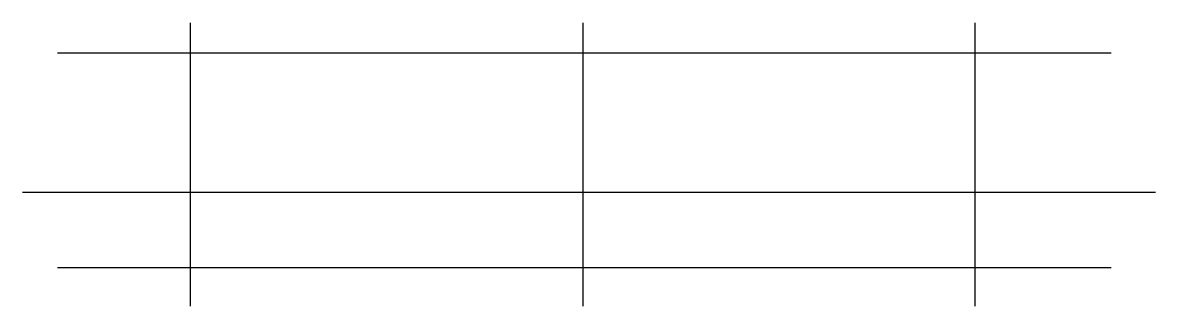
# Model space of a CAD drawing. Header units: metres. Extents: x -88 to 3079, y -95 to 698.
import ezdxf

# ---------------------------------------------------------------- set-up
doc = ezdxf.new("R2010")
doc.units = ezdxf.units.M
doc.layers.add('2', color=1, linetype='Continuous')

msp = doc.modelspace()

# ---------------------------------------------------------------- linework, layer by layer
for p, q in [((380.38, 698.07), (380.38, -94.61)), ((1478.01, 698.07), (1478.01, -94.61)), ((2574.47, 698.07), (2574.47, -94.61)), ((9.55, 613.48), (2955.6, 613.48)), ((9.55, 13.48), (2955.6, 13.48))]:
    msp.add_line(p, q)
at = {"layer": '2'}
msp.add_line((-88.3, 224.52), (3079.21, 224.52), dxfattribs=at)

doc.saveas('drawing.dxf')
